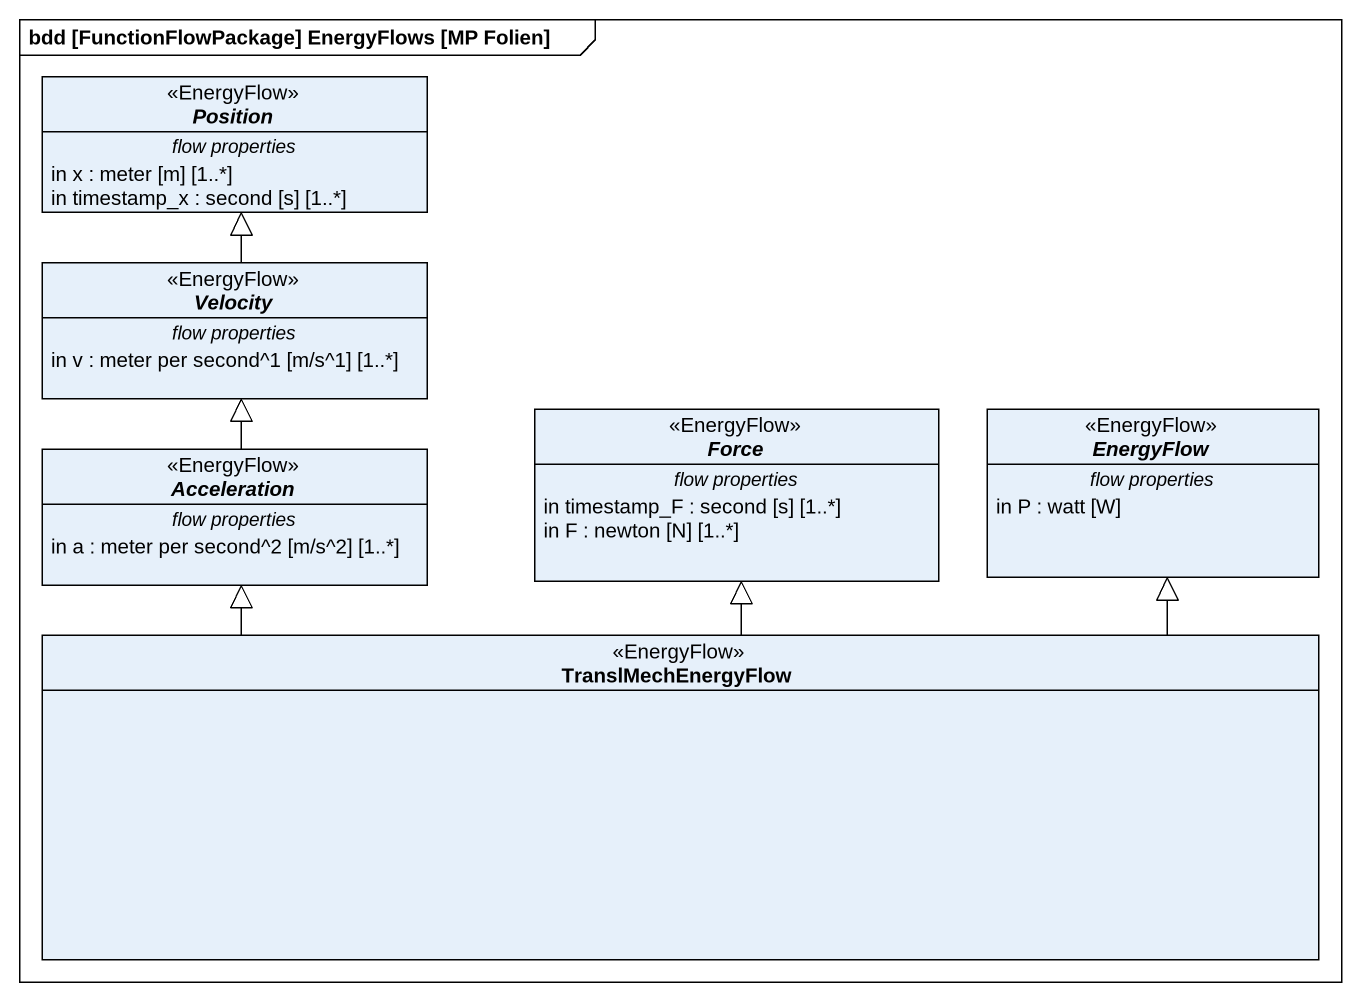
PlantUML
@startuml
mainframe bdd [FunctionFlowPackage] EnergyFlows [MP Folien]
hide circle
hide empty members
abstract class Position <<EnergyFlow>> {
  -- flow properties --
  in x : meter [m] [1..*]
  in timestamp_x : second [s] [1..*]
}
abstract class Velocity <<EnergyFlow>> {
  -- flow properties --
  in v : meter per second^1 [m/s^1] [1..*]
}
abstract class Force <<EnergyFlow>> {
  -- flow properties --
  in timestamp_F : second [s] [1..*]
  in F : newton [N] [1..*]
}
abstract class EnergyFlow <<EnergyFlow>> {
  -- flow properties --
  in P : watt [W]
}
abstract class Acceleration <<EnergyFlow>> {
  -- flow properties --
  in a : meter per second^2 [m/s^2] [1..*]
}
class TranslMechEnergyFlow <<EnergyFlow>>
Velocity -up-|> Position
Acceleration -up-|> Velocity
TranslMechEnergyFlow -up-|> Force
TranslMechEnergyFlow -up-|> EnergyFlow
TranslMechEnergyFlow -up-|> Acceleration
@enduml
